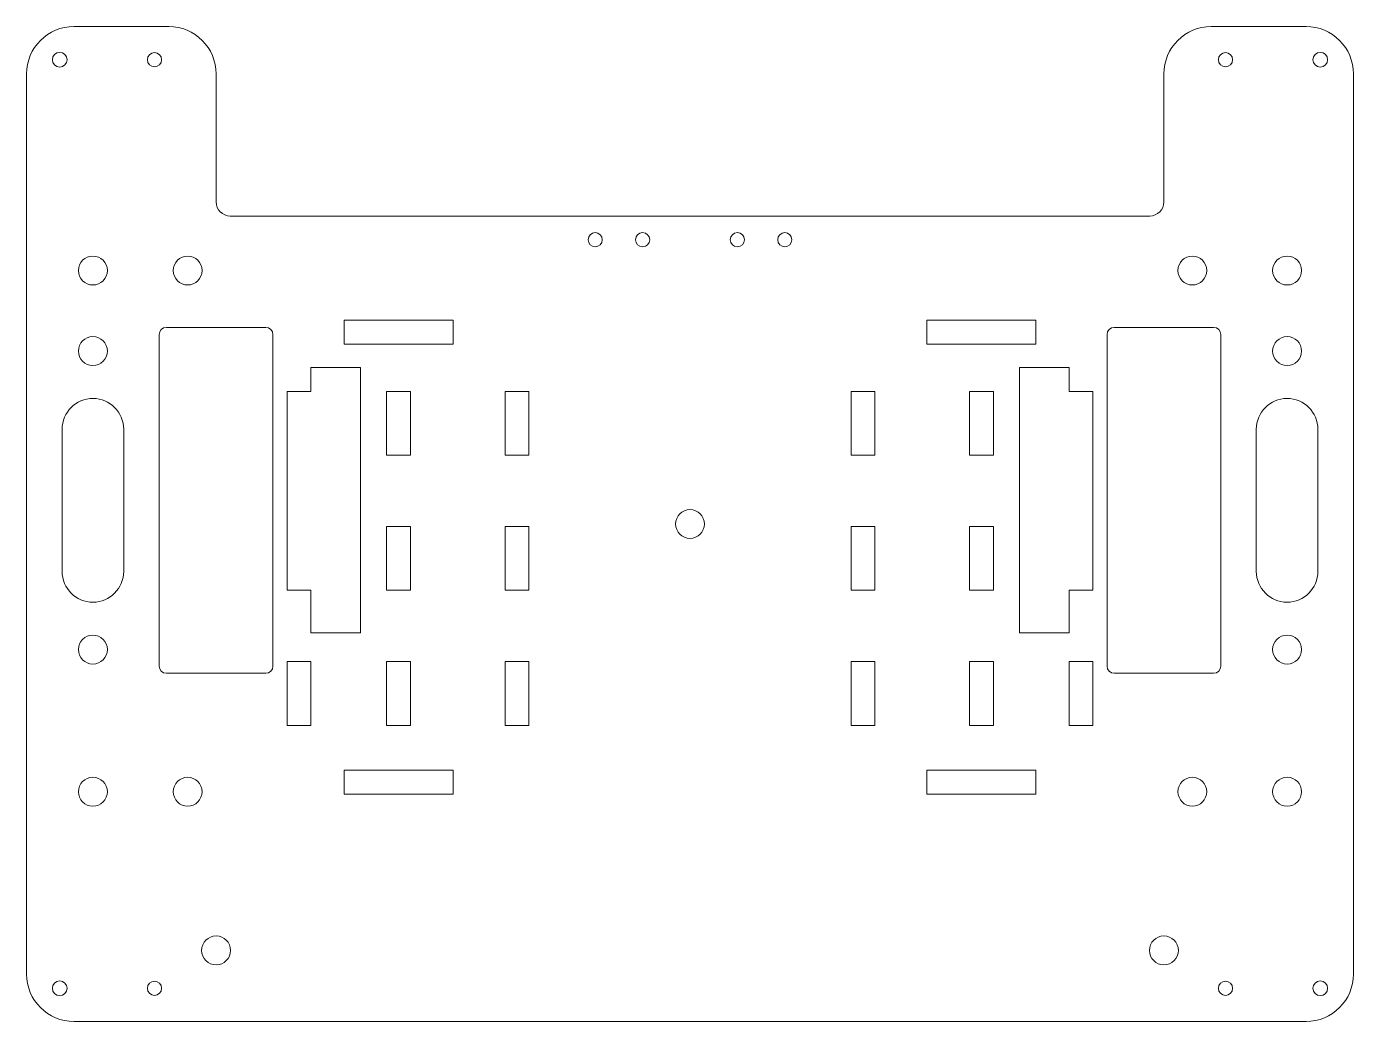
# Model space of a CAD drawing. Header units: millimetres. Extents: x -140 to 140, y -105 to 105.
import ezdxf

# ---------------------------------------------------------------- set-up
doc = ezdxf.new("R2010")
doc.units = ezdxf.units.MM

msp = doc.modelspace()

# ---------------------------------------------------------------- linework, layer by layer
at = {"color": 7, "linetype": 'Continuous', "lineweight": 15}
for p, q in [((-110, 105), (-130, 105)), ((130, 105), (110, 105)), ((-140, 95), (-140, -95)), ((-100, 68), (-100, 95)), ((100, 68), (100, 95)), ((140, -95), (140, 95)), ((-97, 65), (97, 65)), ((-73.01, 43), (-73.01, 37.99)), ((-73.01, 43), (-50, 43)), ((-50, 43), (-50, 37.99)), ((50, 43), (50, 37.99)), ((73.01, 43), (50, 43)), ((73.01, 43), (73.01, 37.99)), ((-112, -30), (-112, 40)), ((-89.5, 41.5), (-110.5, 41.5)), ((-88, -30), (-88, 40)), ((88, -30), (88, 40)), ((89.5, 41.5), (110.5, 41.5)), ((112, -30), (112, 40)), ((-73.01, 37.99), (-50, 37.99)), ((73.01, 37.99), (50, 37.99)), ((-69.5, 33), (-80, 33)), ((-80, 28), (-80, 33)), ((-69.5, -23), (-69.5, 33)), ((69.5, 33), (80, 33)), ((69.5, -23), (69.5, 33)), ((80, 28), (80, 33)), ((-85.01, 28), (-80, 28)), ((-85.01, 28), (-85.01, -14)), ((-64.01, 28), (-64.01, 14.5)), ((-64.01, 28), (-59, 28)), ((-59, 28), (-59, 14.5)), ((-39.01, 28), (-34, 28)), ((-39.01, 28), (-39.01, 14.5)), ((-34, 28), (-34, 14.5)), ((34, 28), (34, 14.5)), ((39.01, 28), (34, 28)), ((39.01, 28), (39.01, 14.5)), ((59, 28), (59, 14.5)), ((64.01, 28), (59, 28)), ((64.01, 28), (64.01, 14.5)), ((85.01, 28), (80, 28)), ((85.01, 28), (85.01, -14)), ((-132.5, -10), (-132.5, 20)), ((-119.5, -10), (-119.5, 20)), ((119.5, -10), (119.5, 20)), ((132.5, -10), (132.5, 20)), ((-64.01, 14.5), (-59, 14.5)), ((-39.01, 14.5), (-34, 14.5)), ((39.01, 14.5), (34, 14.5)), ((64.01, 14.5), (59, 14.5)), ((-64.01, -0.5), (-59, -0.5)), ((-64.01, -0.5), (-64.01, -14)), ((-59, -0.5), (-59, -14)), ((-39.01, -0.5), (-34, -0.5)), ((-39.01, -0.5), (-39.01, -14)), ((-34, -0.5), (-34, -14)), ((34, -0.5), (34, -14)), ((39.01, -0.5), (34, -0.5)), ((39.01, -0.5), (39.01, -14)), ((59, -0.5), (59, -14)), ((64.01, -0.5), (59, -0.5)), ((64.01, -0.5), (64.01, -14)), ((-85.01, -14), (-80, -14)), ((-80, -23), (-80, -14)), ((-64.01, -14), (-59, -14)), ((-39.01, -14), (-34, -14)), ((39.01, -14), (34, -14)), ((64.01, -14), (59, -14)), ((80, -23), (80, -14)), ((85.01, -14), (80, -14)), ((-69.5, -23), (-80, -23)), ((69.5, -23), (80, -23)), ((-85.01, -29), (-80, -29)), ((-85.01, -29), (-85.01, -42.5)), ((-80, -29), (-80, -42.5)), ((-64.01, -29), (-59, -29)), ((-64.01, -29), (-64.01, -42.5)), ((-59, -29), (-59, -42.5)), ((-39.01, -29), (-34, -29)), ((-39.01, -29), (-39.01, -42.5)), ((-34, -29), (-34, -42.5)), ((34, -29), (34, -42.5)), ((39.01, -29), (34, -29)), ((39.01, -29), (39.01, -42.5)), ((59, -29), (59, -42.5)), ((64.01, -29), (59, -29)), ((64.01, -29), (64.01, -42.5)), ((80, -29), (80, -42.5)), ((85.01, -29), (80, -29)), ((85.01, -29), (85.01, -42.5)), ((-89.5, -31.5), (-110.5, -31.5)), ((89.5, -31.5), (110.5, -31.5)), ((-85.01, -42.5), (-80, -42.5)), ((-64.01, -42.5), (-59, -42.5)), ((-39.01, -42.5), (-34, -42.5)), ((39.01, -42.5), (34, -42.5)), ((64.01, -42.5), (59, -42.5)), ((85.01, -42.5), (80, -42.5)), ((-73.01, -51.99), (-73.01, -57)), ((-73.01, -51.99), (-50, -51.99)), ((-50, -51.99), (-50, -57)), ((50, -51.99), (50, -57)), ((73.01, -51.99), (50, -51.99)), ((73.01, -51.99), (73.01, -57)), ((-73.01, -57), (-50, -57)), ((73.01, -57), (50, -57)), ((-130, -105), (130, -105))]:
    msp.add_line(p, q, dxfattribs=at)
for centre, radius in [((-133, 98), 1.55), ((-113, 98), 1.5), ((113, 98), 1.5), ((133, 98), 1.55), ((-20, 60), 1.5), ((-10, 60), 1.5), ((10, 60), 1.5), ((20, 60), 1.5), ((-126, 53.5), 3.05), ((-106, 53.5), 3.05), ((106, 53.5), 3.05), ((126, 53.5), 3.05), ((-126, 36.5), 3.05), ((126, 36.5), 3.05), ((0, 0), 3.05), ((-126, -26.5), 3.05), ((126, -26.5), 3.05), ((-126, -56.5), 3.05), ((-106, -56.5), 3.05), ((106, -56.5), 3.05), ((126, -56.5), 3.05), ((-100, -90), 3.05), ((100, -90), 3.05), ((-133, -98), 1.55), ((-113, -98), 1.5), ((113, -98), 1.5), ((133, -98), 1.55)]:
    msp.add_circle(centre, radius, dxfattribs=at)
for centre, radius, start, end in [((-130, 95), 10, 90, 180), ((-110, 95), 10, 0, 90), ((110, 95), 10, 90, 180), ((130, 95), 10, 0, 90), ((-97, 68), 3, 180, 270), ((97, 68), 3, 270, 0), ((-110.5, 40), 1.5, 90, 180), ((-89.5, 40), 1.5, 0, 90), ((89.5, 40), 1.5, 90, 180), ((110.5, 40), 1.5, 0, 90), ((-126, 20), 6.5, 0, 180), ((126, 20), 6.5, 0, 180), ((-126, -10), 6.5, 180, 0), ((126, -10), 6.5, 180, 0), ((-110.5, -30), 1.5, 180, 270), ((-89.5, -30), 1.5, 270, 0), ((89.5, -30), 1.5, 180, 270), ((110.5, -30), 1.5, 270, 0), ((-130, -95), 10, 180, 270), ((130, -95), 10, 270, 0)]:
    msp.add_arc(centre, radius, start, end, dxfattribs=at)

doc.saveas('drawing.dxf')
